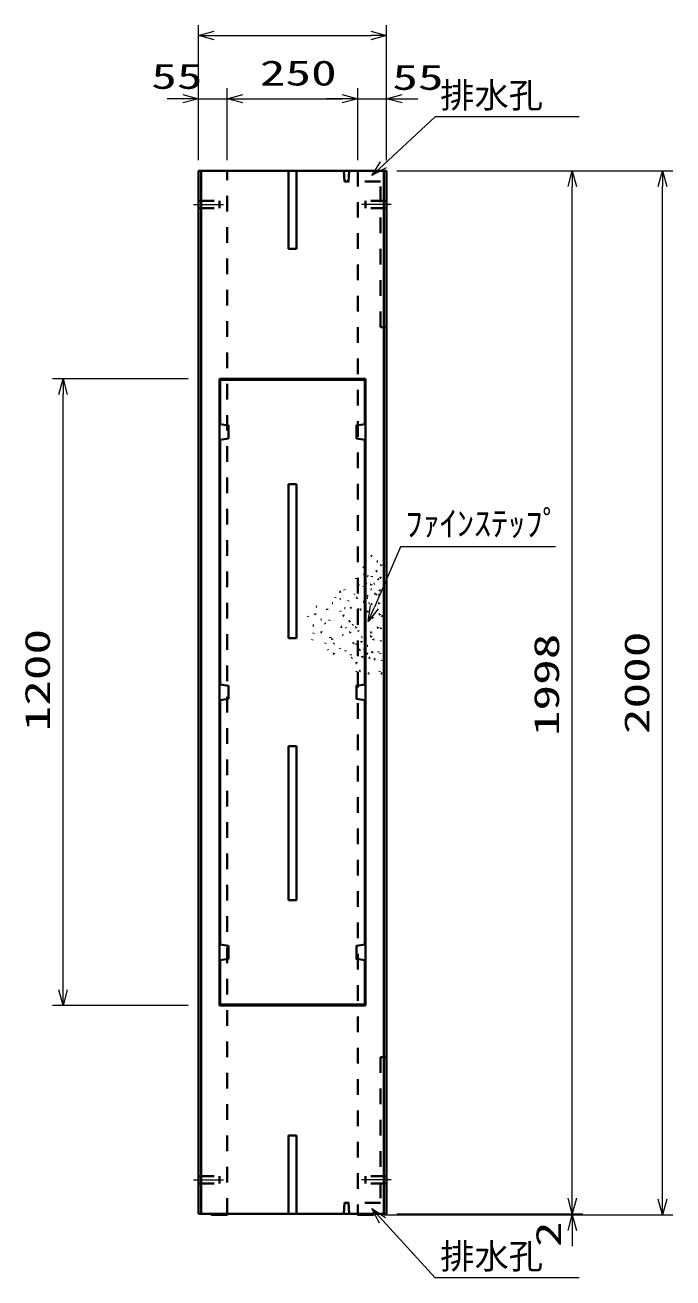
# Model space of a CAD drawing. Units: millimetres on the paper. Extents: x 15 to 1218, y 7 to 859.
# Drawn here: x 124.5 to 186.6, y 162.5 to 282.5 of the extents above; entities that cross this region are included whole.
import ezdxf
from ezdxf.enums import TextEntityAlignment as Align

# ---------------------------------------------------------------- set-up
doc = ezdxf.new("R2010")
doc.units = ezdxf.units.MM
doc.linetypes.add('USER2', pattern=[18.5, 12, -1.5, 3.5, -1.5])
doc.linetypes.add('USER3', pattern=[3, 1.5, -1.5])
for name, color, linetype, lineweight in [('D-BMK（構造物基準線）', 2, 'USER2', 18), ('D-STR-DIM（寸法）', 7, 'Continuous', 13), ('D-STR-HTXT（WS-旗）', 7, 'Continuous', 13), ('D-STR-HTXT（旗上げ）', 7, 'Continuous', 13), ('D-STR（構造物）', 1, 'Continuous', 35)]:
    doc.layers.add(name, color=color, linetype=linetype, lineweight=lineweight)
doc.styles.add('ＭＳ ゴシック', font='')
doc.styles.get('ＭＳ ゴシック').set_extended_font_data('MS Gothic')

# ---------------------------------------------------------------- blocks, each defined once
blk = doc.blocks.new('_Open30')
at = {"color": 7, "linetype": 'Continuous', "lineweight": 13}
for p, q in [((-1, 0.2679), (0, 0)), ((0, 0), (-1, -0.2679)), ((0, 0), (-1, 0))]:
    blk.add_line(p, q, dxfattribs=at)

msp = doc.modelspace()

# ---------------------------------------------------------------- linework, layer by layer
at = {"layer": 'D-BMK（構造物基準線）'}
for p, q in [((140.663, 265.286), (143.513, 265.286)), ((159.588, 265.286), (156.738, 265.286)), ((140.663, 171.886), (143.513, 171.886)), ((159.588, 171.886), (156.738, 171.886))]:
    msp.add_line(p, q, dxfattribs=at)
at = {"layer": 'D-STR-DIM（寸法）'}
for p, q in [((141.125, 276.433), (141.125, 282.483)), ((159.125, 276.463), (159.125, 282.483)), ((142.625, 281.483), (157.625, 281.483)), ((141.125, 269.536), (141.125, 276.433)), ((143.875, 269.588), (143.875, 276.433)), ((143.875, 269.536), (143.875, 276.433)), ((156.375, 269.536), (156.375, 276.433)), ((156.375, 269.573), (156.375, 276.433)), ((159.125, 269.506), (159.125, 276.433)), ((139.625, 275.433), (138.125, 275.433)), ((141.125, 275.433), (143.875, 275.433)), ((145.375, 275.433), (146.875, 275.433)), ((145.375, 275.433), (154.875, 275.433)), ((154.875, 275.433), (153.375, 275.433)), ((156.375, 275.433), (159.125, 275.433)), ((160.625, 275.433), (162.125, 275.433)), ((160.125, 268.536), (177.914, 268.536)), ((176.477, 268.536), (186.554, 268.536)), ((176.914, 170.136), (176.914, 267.036)), ((185.554, 170.036), (185.554, 267.036)), ((140.125, 248.586), (127.162, 248.586)), ((128.162, 190.086), (128.162, 247.086)), ((140.125, 188.586), (127.162, 188.586)), ((176.914, 170.136), (176.914, 171.636)), ((158.875, 168.536), (177.914, 168.536)), ((160.125, 168.636), (177.914, 168.636)), ((160.125, 168.636), (177.914, 168.636)), ((175.477, 168.536), (186.554, 168.536)), ((176.914, 168.636), (176.914, 168.536)), ((176.914, 167.036), (176.914, 165.536))]:
    msp.add_line(p, q, dxfattribs=at)
at = {"layer": 'D-STR-HTXT（WS-旗）'}
for points in [[(177.579, 273.682), (163.791, 273.682), (158.833, 269.093)], [(177.579, 162.488), (163.791, 162.488), (158.743, 168.02)]]:
    msp.add_lwpolyline(points, dxfattribs=at)
at = {"layer": 'D-STR-HTXT（旗上げ）'}
msp.add_lwpolyline([(175.298, 232.495), (160.468, 232.495), (157.969, 226.744)], dxfattribs=at)
at = {"layer": 'D-STR（構造物）'}
for p, q in [((141.125, 168.636), (141.125, 268.536)), ((159.125, 268.536), (141.125, 268.536)), ((141.375, 168.636), (141.375, 268.536)), ((149.75, 268.536), (149.75, 261.036)), ((150.5, 268.536), (150.5, 261.036)), ((158.875, 268.536), (158.875, 168.636)), ((159.125, 268.536), (159.125, 168.636)), ((150.5, 261.036), (149.75, 261.036)), ((143.125, 248.586), (143.125, 188.586)), ((143.125, 248.586), (157.125, 248.586)), ((143.2, 244.261), (143.2, 248.511)), ((143.2, 248.511), (157.05, 248.511)), ((157.05, 244.261), (157.05, 248.511)), ((157.125, 248.586), (157.125, 188.586)), ((143.2, 242.761), (143.2, 219.336)), ((157.05, 242.761), (157.05, 219.336)), ((149.75, 238.511), (149.75, 223.761)), ((149.75, 238.511), (150.5, 238.511)), ((150.5, 223.761), (150.5, 238.511)), ((157.633, 231.614), (157.691, 231.662)), ((157.691, 231.662), (157.739, 231.605)), ((156.893, 230.584), (156.946, 230.531)), ((156.946, 230.531), (157, 230.584)), ((157.008, 231.439), (157.08, 231.419)), ((158.209, 231.108), (158.284, 231.108)), ((158.556, 230.723), (158.609, 230.776)), ((158.609, 230.776), (158.662, 230.723)), ((156.239, 229.448), (156.233, 229.522)), ((156.987, 229.861), (156.922, 229.824)), ((157.374, 229.712), (157.3, 229.725)), ((157.712, 229.64), (157.738, 229.711)), ((158.192, 230.175), (158.12, 230.156)), ((158.173, 230.248), (158.192, 230.175)), ((158.309, 229.338), (158.322, 229.412)), ((158.322, 229.412), (158.396, 229.399)), ((158.504, 229.538), (158.566, 229.581)), ((158.566, 229.581), (158.609, 229.52)), ((154.694, 228.193), (154.641, 228.246)), ((154.694, 228.193), (154.747, 228.246)), ((155.11, 228.37), (155.072, 228.435)), ((156.075, 227.991), (156.018, 227.942)), ((156.528, 228.85), (156.457, 228.875)), ((156.94, 228.734), (156.972, 228.666)), ((157.157, 229.039), (157.095, 228.996)), ((157.157, 229.039), (157.2, 228.977)), ((157.591, 228.862), (157.652, 228.905)), ((157.699, 228.435), (157.625, 228.441)), ((157.652, 228.905), (157.695, 228.844)), ((157.921, 228.965), (157.989, 228.996)), ((158.043, 228.018), (157.995, 228.076)), ((158.437, 228.286), (158.474, 228.351)), ((158.474, 228.351), (158.539, 228.314)), ((153.912, 227.103), (153.987, 227.11)), ((154.222, 227.61), (154.241, 227.683)), ((154.669, 227.486), (154.734, 227.524)), ((155.486, 227.373), (155.46, 227.303)), ((156.26, 227.655), (156.322, 227.612)), ((156.322, 227.612), (156.279, 227.55)), ((156.903, 227.254), (156.978, 227.248)), ((157.268, 227.625), (157.343, 227.625)), ((157.287, 227.796), (157.274, 227.87)), ((157.511, 227.104), (157.439, 227.084)), ((157.674, 227.066), (157.735, 227.023)), ((157.735, 227.023), (157.692, 226.962)), ((158.154, 227.961), (158.093, 227.918)), ((158.197, 227.899), (158.154, 227.961)), ((158.355, 227.111), (158.429, 227.124)), ((158.446, 227.908), (158.372, 227.921)), ((158.429, 227.124), (158.442, 227.05)), ((158.433, 227.834), (158.446, 227.908)), ((151.629, 225.866), (151.609, 225.794)), ((152.312, 226.09), (152.254, 226.042)), ((152.36, 226.032), (152.312, 226.09)), ((152.469, 226.779), (152.394, 226.786)), ((153.434, 226.489), (153.44, 226.563)), ((154.688, 226.396), (154.72, 226.328)), ((154.963, 225.899), (155.02, 225.947)), ((155.02, 225.947), (155.068, 225.89)), ((155.177, 226.637), (155.103, 226.643)), ((155.737, 226.659), (155.669, 226.627)), ((155.737, 226.659), (155.705, 226.727)), ((156.424, 226.553), (156.376, 226.61)), ((156.677, 226.514), (156.612, 226.477)), ((156.639, 226.579), (156.677, 226.514)), ((157.117, 225.907), (157.08, 225.842)), ((157.281, 226.288), (157.353, 226.307)), ((157.353, 226.307), (157.334, 226.38)), ((157.795, 225.74), (157.733, 225.697)), ((157.795, 225.74), (157.838, 225.679)), ((158.485, 226.056), (158.411, 226.043)), ((158.498, 225.982), (158.485, 226.056)), ((158.727, 225.885), (158.665, 225.928)), ((158.684, 225.824), (158.727, 225.885)), ((152.081, 224.99), (152.156, 224.99)), ((152.905, 225.535), (152.83, 225.535)), ((153.283, 225.151), (153.23, 225.204)), ((153.652, 225.452), (153.684, 225.52)), ((154.79, 224.848), (154.79, 224.773)), ((154.865, 224.848), (154.79, 224.848)), ((155.258, 224.72), (155.238, 224.793)), ((155.538, 225.393), (155.613, 225.393)), ((155.613, 225.393), (155.613, 225.318)), ((155.939, 225.061), (155.886, 225.008)), ((156.218, 224.826), (156.16, 224.778)), ((156.218, 224.826), (156.266, 224.768)), ((156.403, 224.49), (156.464, 224.447)), ((156.464, 224.447), (156.421, 224.386)), ((157.108, 224.497), (157.165, 224.546)), ((157.165, 224.546), (157.117, 224.603)), ((157.54, 225.551), (157.527, 225.477)), ((158.235, 224.753), (158.297, 224.796)), ((158.297, 224.796), (158.34, 224.735)), ((158.588, 224.744), (158.575, 224.67)), ((149.75, 223.761), (150.5, 223.761)), ((152.046, 223.635), (152.026, 223.562)), ((152.185, 224.273), (152.128, 224.224)), ((152.85, 224.284), (152.915, 224.322)), ((152.915, 224.322), (152.877, 224.387)), ((153.291, 223.325), (153.265, 223.254)), ((153.745, 223.789), (153.725, 223.862)), ((153.929, 223.701), (153.864, 223.664)), ((153.929, 223.701), (153.966, 223.636)), ((154.053, 223.232), (154.106, 223.285)), ((154.926, 224.077), (154.996, 224.051)), ((155.64, 224.328), (155.572, 224.296)), ((155.672, 224.26), (155.64, 224.328)), ((155.971, 223.311), (155.903, 223.279)), ((156.002, 223.243), (155.971, 223.311)), ((156.249, 223.209), (156.223, 223.138)), ((156.743, 223.411), (156.671, 223.392)), ((156.798, 223.86), (156.723, 223.86)), ((156.724, 223.484), (156.743, 223.411)), ((157.12, 224.083), (157.046, 224.089)), ((157.654, 223.939), (157.581, 223.919)), ((157.674, 224.312), (157.602, 224.332)), ((157.673, 223.866), (157.654, 223.939)), ((157.655, 224.24), (157.674, 224.312)), ((157.84, 223.581), (157.898, 223.629)), ((157.898, 223.629), (157.849, 223.687)), ((158.594, 223.547), (158.587, 223.472)), ((153.51, 222.678), (153.541, 222.61)), ((154.033, 222.254), (154.09, 222.302)), ((154.09, 222.302), (154.138, 222.245)), ((154.669, 222.74), (154.688, 222.813)), ((155.189, 222.578), (155.196, 222.504)), ((155.715, 222.206), (155.715, 222.131)), ((156.591, 222.659), (156.518, 222.678)), ((156.571, 222.586), (156.591, 222.659)), ((156.814, 221.976), (156.766, 222.033)), ((157.012, 222.711), (156.959, 222.764)), ((156.959, 222.658), (157.012, 222.711)), ((157.328, 222.257), (157.26, 222.289)), ((157.268, 223.036), (157.343, 223.036)), ((157.78, 222.428), (157.708, 222.448)), ((157.78, 222.428), (157.761, 222.356)), ((158.365, 222.426), (158.371, 222.501)), ((158.561, 222.273), (158.513, 222.331)), ((155.831, 221.914), (155.778, 221.861)), ((156.26, 221.383), (156.185, 221.383)), ((156.26, 221.458), (156.26, 221.383)), ((156.814, 221.976), (156.757, 221.928)), ((156.904, 221.901), (156.904, 221.976)), ((157.065, 220.88), (157.118, 220.827)), ((157.435, 221.9), (157.51, 221.893)), ((157.51, 221.893), (157.504, 221.819)), ((158.004, 221.745), (157.946, 221.697)), ((157.956, 221.803), (158.004, 221.745)), ((158.693, 221.588), (158.7, 221.663)), ((156.245, 220.604), (156.213, 220.536)), ((156.609, 220.621), (156.556, 220.674)), ((156.556, 220.567), (156.609, 220.621)), ((157.366, 220.405), (157.434, 220.373)), ((157.434, 220.373), (157.402, 220.305)), ((158.471, 220.542), (158.477, 220.617)), ((158.61, 220.341), (158.667, 220.389)), ((158.667, 220.389), (158.619, 220.447)), ((143.2, 217.836), (143.2, 194.411)), ((157.05, 217.836), (157.05, 194.411)), ((149.75, 213.411), (150.5, 213.411)), ((149.75, 213.411), (149.75, 198.661)), ((150.5, 198.661), (150.5, 213.411)), ((149.75, 198.661), (150.5, 198.661)), ((143.2, 192.911), (143.2, 188.661)), ((157.05, 192.911), (157.05, 188.661)), ((143.125, 188.586), (157.125, 188.586)), ((143.2, 188.661), (157.05, 188.661)), ((149.75, 168.636), (149.75, 176.136)), ((150.5, 176.136), (149.75, 176.136)), ((150.5, 168.636), (150.5, 176.136)), ((159.125, 168.636), (141.125, 168.636)), ((142.376, 168.536), (142.275, 168.636)), ((143.875, 168.536), (142.376, 168.536)), ((143.875, 168.536), (143.975, 168.636)), ((156.375, 168.536), (156.275, 168.636)), ((156.375, 168.536), (157.875, 168.536)), ((157.875, 168.536), (157.975, 168.636))]:
    msp.add_line(p, q, dxfattribs=at)
at = {"layer": 'D-STR（構造物）', "linetype": 'USER3'}
for p, q in [((143.875, 168.636), (143.875, 268.536)), ((155.477, 267.486), (155.551, 268.536)), ((156.375, 268.536), (156.375, 168.636)), ((158.55, 253.536), (158.55, 267.486)), ((141.125, 265.636), (143.126, 265.636)), ((143.126, 264.936), (143.126, 265.636)), ((159.125, 265.636), (157.125, 265.636)), ((157.125, 264.936), (157.125, 265.636)), ((141.125, 264.936), (143.126, 264.936)), ((159.125, 264.936), (157.125, 264.936)), ((158.55, 253.536), (159.125, 253.536)), ((158.55, 183.636), (158.55, 169.686)), ((158.55, 183.636), (159.125, 183.636)), ((141.125, 172.236), (143.126, 172.236)), ((143.126, 172.236), (143.126, 171.536)), ((157.125, 172.236), (157.125, 171.536)), ((159.125, 172.236), (157.125, 172.236)), ((141.125, 171.536), (143.126, 171.536)), ((159.125, 171.536), (157.125, 171.536)), ((155.477, 169.686), (155.551, 168.636))]:
    msp.add_line(p, q, dxfattribs=at)
for points in [[(158.55, 267.486), (155.111, 267.486), (155.031, 268.536)], [(158.55, 169.686), (155.111, 169.686), (155.031, 168.636)]]:
    msp.add_lwpolyline(points, dxfattribs=at)
at = {"layer": 'D-STR（構造物）'}
for points in [[(143.2, 244.261), (144, 244.136), (144, 242.886), (143.2, 242.761)], [(157.05, 244.261), (156.25, 244.136), (156.25, 242.886), (157.05, 242.761)], [(143.2, 217.836), (144, 217.961), (144, 219.211), (143.2, 219.336)], [(157.05, 217.836), (156.25, 217.961), (156.25, 219.211), (157.05, 219.336)], [(143.2, 192.911), (144, 193.036), (144, 194.286), (143.2, 194.411)], [(157.05, 192.911), (156.25, 193.036), (156.25, 194.286), (157.05, 194.411)]]:
    msp.add_lwpolyline(points, dxfattribs=at)

# ---------------------------------------------------------------- block references
at = {"layer": 'D-STR-DIM（寸法）', "xscale": 1.5, "yscale": 1.5}
for p, rotation in [((141.125, 281.483), 180), ((143.875, 275.433), 180), ((143.875, 275.433), 180), ((159.125, 275.433), 180), ((176.914, 268.536), 90), ((185.554, 268.536), 90), ((128.162, 248.586), 90), ((128.162, 188.586), 270), ((176.914, 168.636), 270), ((176.914, 168.636), 270), ((185.554, 168.536), 270), ((176.914, 168.536), 90)]:
    msp.add_blockref('_Open30', p, dxfattribs=dict(at, rotation=rotation))
for p in [(159.125, 281.483), (141.125, 275.433), (156.375, 275.433), (156.375, 275.433)]:
    msp.add_blockref('_Open30', p, dxfattribs=at)
at = {"layer": 'D-STR-HTXT（WS-旗）', "xscale": 1.5, "yscale": 1.5}
for p, rotation in [((157.732, 268.074), 222.78711), ((157.732, 169.128), 132.37661)]:
    msp.add_blockref('_Open30', p, dxfattribs=dict(at, rotation=rotation))
at = {"layer": 'D-STR-HTXT（旗上げ）', "xscale": 1.5, "yscale": 1.5, "rotation": 246.50838}
msp.add_blockref('_Open30', (157.371, 225.369), dxfattribs=at)

# ---------------------------------------------------------------- texts
at = {"layer": 'D-STR-DIM（寸法）', "style": 'ＭＳ ゴシック', "width": 1.5}
for s, p in [('55', (136.606, 275.651)), ('250', (147, 275.97)), ('55', (159.69, 275.556))]:
    msp.add_text(s, height=2.405, dxfattribs=at).set_placement(p, align=Align.BOTTOM_LEFT)
for s, p in [('1200', (127.624, 214.836)), ('1998', (176.377, 214.378)), ('2000', (185.017, 214.578)), ('2', (176.552, 165.448))]:
    msp.add_text(s, height=2.405, rotation=90, dxfattribs=at).set_placement(p, align=Align.BOTTOM_LEFT)
at = {"layer": 'D-STR-HTXT（WS-旗）', "style": 'ＭＳ ゴシック'}
for p in [(164.272, 273.834), (164.272, 162.639)]:
    msp.add_text('排水孔', height=2.405, dxfattribs=at).set_placement(p, align=Align.BOTTOM_LEFT)
at = {"layer": 'D-STR-HTXT（旗上げ）', "style": 'ＭＳ ゴシック'}
msp.add_text('ﾌｧｲﾝｽﾃｯﾌﾟ', height=2.405, dxfattribs=at).set_placement((160.948, 232.819), align=Align.BOTTOM_LEFT)

doc.saveas('drawing.dxf')
